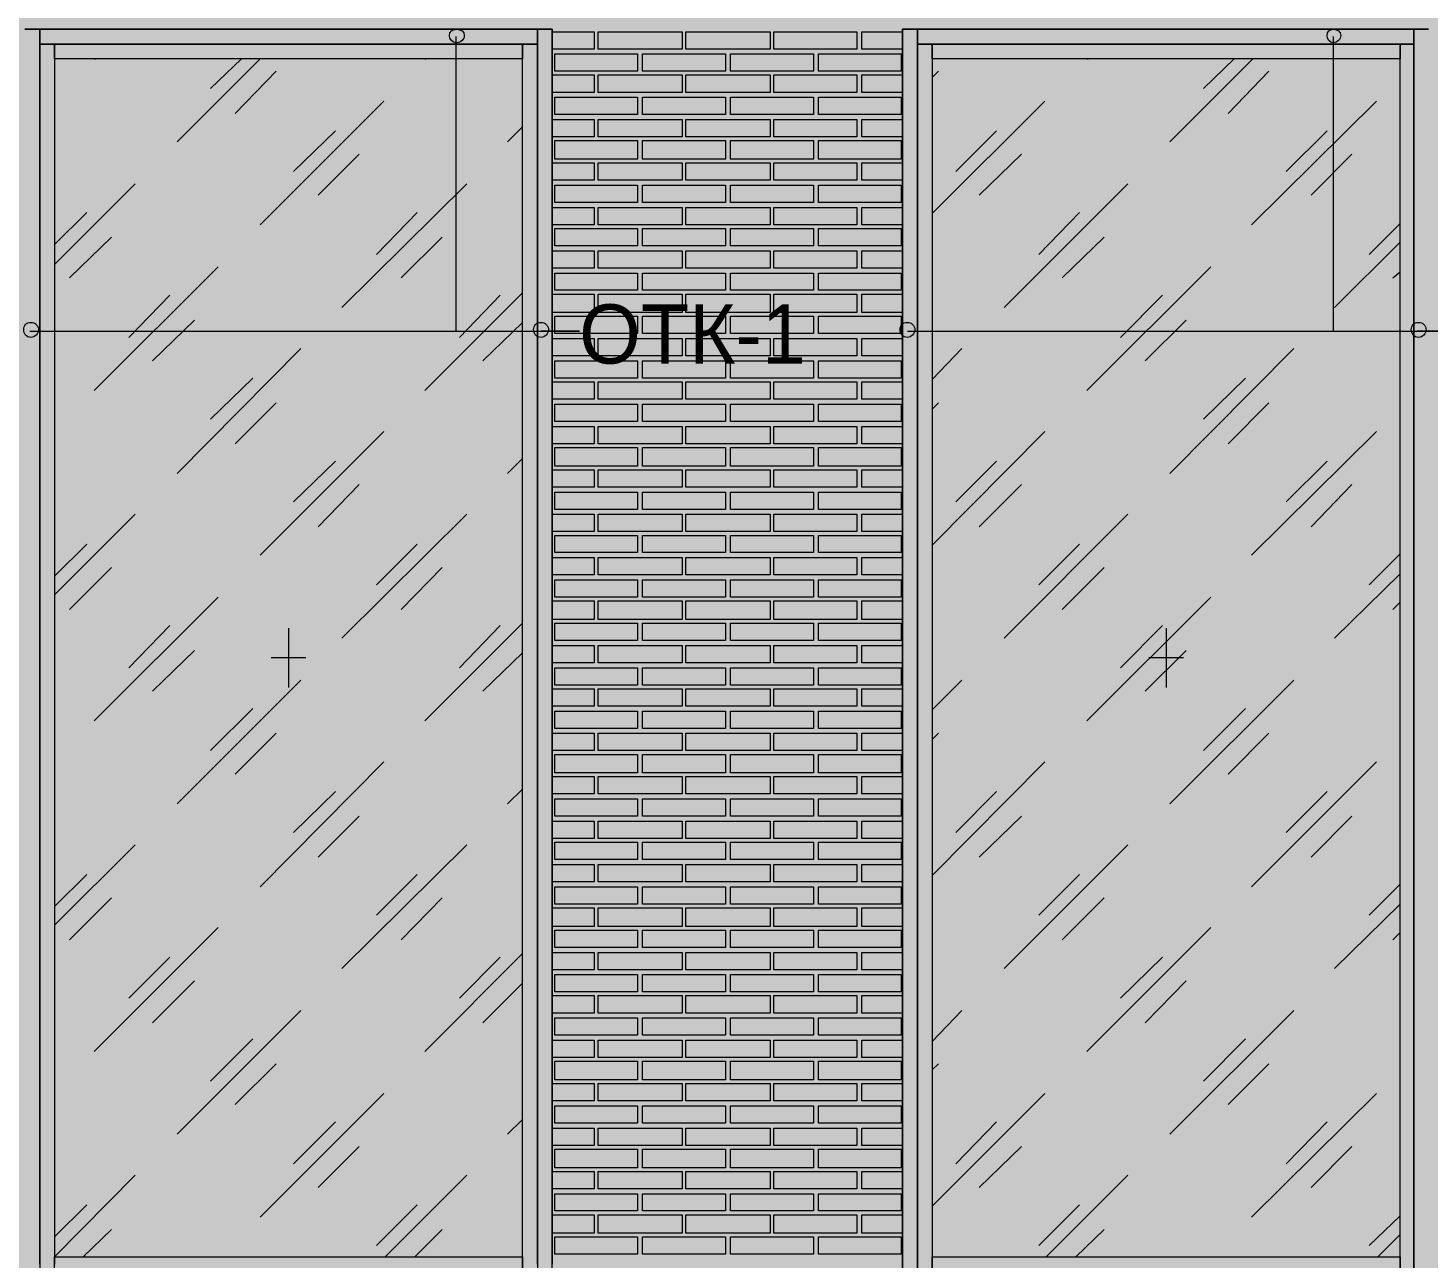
# Model space of a CAD drawing. Header units: millimetres. Extents: x -28928 to 100580, y -22867 to 36490.
# Drawn here: x 10970 to 15755, y 2729 to 6934 of the extents above; entities that cross this region are included whole.
import ezdxf

# ---------------------------------------------------------------- set-up
doc = ezdxf.new("R2010")
doc.units = ezdxf.units.MM
doc.layers.add('PDF _Геометрия', color=7, linetype='Continuous', true_color=0x8f8e8d)
doc.layers.add('PDF _Сплошная заливка', color=7, linetype='Continuous', true_color=0xffffff)
doc.layers.add('PDF _Текст', color=7, linetype='Continuous')

msp = doc.modelspace()

# ---------------------------------------------------------------- hatches: boundary and pattern name
at = {"layer": 'PDF _Сплошная заливка', "true_color": 0xdcd6cf, "transparency": 33554559}
msp.add_hatch(color=254, dxfattribs=at).paths.add_polyline_path([(29465.3, 1544.1), (29486.4, 1544.1), (29486.4, 9028.4), (4952.2, 9028.4), (4952.2, -4713.2), (29465.3, -4713.2)])

# ---------------------------------------------------------------- linework, layer by layer
at = {"layer": 'PDF _Геометрия', "color": 7, "lineweight": 9}
for points in [[(12762.2, 33.7), (12762.2, 2733), (12762.2, 3553.7), (12762.2, 5711.4), (12762.2, 6929.9), (10959.9, 6929.9)], [(10959.9, 6929.9), (11010.7, 6929.9), (11010.7, 6853.7), (11010.7, 2707.6), (11010.7, 808), (11010.7, 109.9), (11010.7, 42.2)], [(12711.4, 2707.6), (12711.4, 6853.7), (12711.4, 6929.9), (12711.4, 6879.1), (12686.1, 6879.1), (11036.1, 6879.1), (11010.7, 6879.1), (11061.4, 6879.1), (11061.4, 2707.6)], [(11010.7, 2707.6), (11010.7, 6879.1), (11010.7, 6929.9), (11036.1, 6929.9), (12686.1, 6929.9), (12711.4, 6929.9), (12762.2, 6929.9), (12762.2, 6853.7), (12762.2, 2707.6)], [(12432.2, 6904.5), (12432.2, 5897.6), (12855.3, 5897.6), (12724.1, 5897.6)], [(15757.6, 6929.9), (13959.5, 6929.9), (13959.5, 5711.4), (13959.5, 3553.7), (13959.5, 2733), (13959.5, 33.7), (13959.5, 109.9), (13959.5, 808), (13959.5, 2707.6), (13959.5, 6853.7), (13959.5, 6929.9), (14010.3, 6929.9), (14010.3, 6853.7), (14010.3, 2707.6), (14010.3, 808), (14010.3, 109.9), (14010.3, 42.2)], [(15706.8, 42.2), (15706.8, 109.9), (15706.8, 808), (15706.8, 2707.6), (15706.8, 6853.7), (15706.8, 6929.9), (15706.8, 6879.1), (15685.7, 6879.1), (14035.7, 6879.1), (14010.3, 6879.1), (14061.1, 6879.1), (14061.1, 2707.6), (14061.1, 833.4), (14010.3, 833.4), (14010.3, 2707.6), (14010.3, 6879.1), (14010.3, 6929.9), (14035.7, 6929.9), (15685.7, 6929.9), (15706.8, 6929.9), (15757.6, 6929.9)], [(15431.8, 6904.5), (15431.8, 5897.6), (15850.7, 5897.6), (15719.5, 5897.6)], [(11196.8, 6828.4), (11201.1, 6828.4)], [(11480.3, 6544.9), (11763.7, 6828.4)], [(11594.5, 6726.8), (11700.3, 6828.4)], [(12326.4, 6828.4), (12330.7, 6828.4)], [(14589.9, 6828.4), (14594.1, 6828.4)], [(14873.4, 6544.9), (15156.8, 6828.4)], [(14987.6, 6726.8), (15093.4, 6828.4)], [(11679.1, 6642.2), (11818.7, 6786)], [(14061.1, 6764.9), (14082.2, 6786)], [(15072.2, 6642.2), (15211.8, 6786)], [(11763.7, 6261.4), (12186.8, 6684.5)], [(14061.1, 6299.5), (14446.1, 6684.5)], [(15152.6, 6261.4), (15579.9, 6684.5)], [(11878, 6443.4), (12021.8, 6583)], [(12609.9, 6544.9), (12660.7, 6595.7)], [(14141.4, 6443.4), (14281.1, 6583)], [(15271.1, 6443.4), (15410.7, 6583)], [(11962.6, 6363), (12102.2, 6502.6)], [(14221.8, 6363), (14365.7, 6502.6)], [(15355.7, 6363), (15495.3, 6502.6)], [(11061.4, 6126), (11336.4, 6401)], [(12043, 5978), (12470.3, 6401)], [(14306.4, 5978), (14729.5, 6401)], [(11061.4, 6193.7), (11171.4, 6303.7)], [(12161.4, 6159.9), (12301.1, 6303.7)], [(14424.9, 6159.9), (14564.5, 6303.7)], [(15554.5, 6159.9), (15660.3, 6265.7)], [(11112.2, 6079.5), (11256.1, 6219.1)], [(12246.1, 6079.5), (12385.7, 6219.1)], [(14505.3, 6079.5), (14649.1, 6219.1)], [(15436.1, 5978), (15660.3, 6202.2)], [(11196.8, 5694.5), (11619.9, 6117.6)], [(14589.9, 5694.5), (15013, 6117.6)], [(15634.9, 6079.5), (15660.3, 6100.7)], [(11315.3, 5876.4), (11454.9, 6020.3)], [(12326.4, 5694.5), (12660.7, 6028.7)], [(12444.9, 5876.4), (12584.5, 6020.3)], [(14704.1, 5876.4), (14848, 6020.3)], [(11395.7, 5796), (11539.5, 5935.7)], [(14788.7, 5796), (14928.4, 5935.7)], [(10976.8, 5897.6), (12855.3, 5897.6)], [(12525.3, 5796), (12660.7, 5927.2)], [(13976.4, 5897.6), (15850.7, 5897.6)], [(11480.3, 5411), (11903.4, 5838.4)], [(14061.1, 5732.6), (14162.6, 5838.4)], [(14873.4, 5411), (15296.4, 5838.4)], [(11594.5, 5597.2), (11738.4, 5736.8)], [(14987.6, 5597.2), (15131.4, 5736.8)], [(11679.1, 5512.6), (11818.7, 5652.2)], [(14061.1, 5631), (14082.2, 5652.2)], [(15072.2, 5512.6), (15211.8, 5652.2)], [(11763.7, 5131.8), (12186.8, 5554.9)], [(14061.1, 5165.7), (14446.1, 5554.9)], [(15152.6, 5131.8), (15579.9, 5554.9)], [(12609.9, 5411), (12660.7, 5461.8)], [(11878, 5313.7), (12021.8, 5453.4)], [(14141.4, 5313.7), (14281.1, 5453.4)], [(15271.1, 5313.7), (15410.7, 5453.4)], [(11962.6, 5229.1), (12102.2, 5373)], [(14221.8, 5229.1), (14365.7, 5373)], [(15355.7, 5229.1), (15495.3, 5373)], [(11061.4, 4996.4), (11336.4, 5271.4)], [(12043, 4848.4), (12470.3, 5271.4)], [(14306.4, 4848.4), (14729.5, 5271.4)], [(11061.4, 5059.9), (11171.4, 5169.9)], [(12161.4, 5030.3), (12301.1, 5169.9)], [(14424.9, 5030.3), (14564.5, 5169.9)], [(15554.5, 5030.3), (15660.3, 5136)], [(11112.2, 4945.7), (11256.1, 5089.5)], [(12246.1, 4945.7), (12385.7, 5089.5)], [(14505.3, 4945.7), (14649.1, 5089.5)], [(15436.1, 4848.4), (15660.3, 5068.4)], [(11196.8, 4564.9), (11619.9, 4988)], [(14589.9, 4564.9), (15013, 4988)], [(15634.9, 4945.7), (15660.3, 4971)], [(11315.3, 4746.8), (11454.9, 4890.7)], [(11861.1, 4882.2), (11861.1, 4679.1)], [(12326.4, 4564.9), (12660.7, 4899.1)], [(12444.9, 4746.8), (12584.5, 4890.7)], [(14704.1, 4746.8), (14848, 4890.7)], [(14860.7, 4882.2), (14860.7, 4679.1)], [(11395.7, 4666.4), (11539.5, 4806)], [(12525.3, 4666.4), (12660.7, 4797.6)], [(14788.7, 4666.4), (14928.4, 4806)], [(11920.3, 4780.7), (11801.8, 4780.7)], [(14919.9, 4780.7), (14801.4, 4780.7)], [(11480.3, 4281.4), (11903.4, 4704.5)], [(14061.1, 4603), (14162.6, 4704.5)], [(14873.4, 4281.4), (15296.4, 4704.5)], [(11594.5, 4463.4), (11738.4, 4607.2)], [(14987.6, 4463.4), (15131.4, 4607.2)], [(11679.1, 4383), (11818.7, 4522.6)], [(14061.1, 4501.4), (14082.2, 4522.6)], [(15072.2, 4383), (15211.8, 4522.6)], [(11763.7, 3998), (12186.8, 4425.3)], [(14061.1, 4036), (14446.1, 4425.3)], [(15152.6, 3998), (15579.9, 4425.3)], [(11878, 4184.1), (12021.8, 4323.7)], [(12609.9, 4281.4), (12660.7, 4332.2)], [(14141.4, 4184.1), (14281.1, 4323.7)], [(15271.1, 4184.1), (15410.7, 4323.7)], [(11962.6, 4099.5), (12102.2, 4239.1)], [(14221.8, 4099.5), (14365.7, 4239.1)], [(15355.7, 4099.5), (15495.3, 4239.1)], [(11061.4, 3866.8), (11336.4, 4141.8)], [(12043, 3718.7), (12470.3, 4141.8)], [(14306.4, 3718.7), (14729.5, 4141.8)], [(11061.4, 3930.3), (11171.4, 4040.3)], [(12161.4, 3900.7), (12301.1, 4040.3)], [(14424.9, 3900.7), (14564.5, 4040.3)], [(15554.5, 3900.7), (15660.3, 4006.4)], [(11112.2, 3816), (11256.1, 3959.9)], [(12246.1, 3816), (12385.7, 3959.9)], [(14505.3, 3816), (14649.1, 3959.9)], [(15436.1, 3718.7), (15660.3, 3938.7)], [(11196.8, 3435.3), (11619.9, 3858.4)], [(14589.9, 3435.3), (15013, 3858.4)], [(15634.9, 3816), (15660.3, 3841.4)], [(11315.3, 3617.2), (11454.9, 3756.8)], [(12326.4, 3435.3), (12660.7, 3769.5)], [(12444.9, 3617.2), (12584.5, 3756.8)], [(14704.1, 3617.2), (14848, 3756.8)], [(11395.7, 3532.6), (11539.5, 3676.4)], [(12525.3, 3532.6), (12660.7, 3668)], [(14788.7, 3532.6), (14928.4, 3676.4)], [(11480.3, 3151.8), (11903.4, 3574.9)], [(14061.1, 3469.1), (14162.6, 3574.9)], [(14873.4, 3151.8), (15296.4, 3574.9)], [(11594.5, 3333.7), (11738.4, 3477.6)], [(14987.6, 3333.7), (15131.4, 3477.6)], [(11679.1, 3253.4), (11818.7, 3393)], [(14061.1, 3371.8), (14082.2, 3393)], [(15072.2, 3253.4), (15211.8, 3393)], [(11763.7, 2868.4), (12186.8, 3291.4)], [(14061.1, 2906.4), (14446.1, 3291.4)], [(15152.6, 2868.4), (15579.9, 3291.4)], [(11878, 3050.3), (12021.8, 3194.1)], [(12609.9, 3151.8), (12660.7, 3202.6)], [(14141.4, 3050.3), (14281.1, 3194.1)], [(15271.1, 3050.3), (15410.7, 3194.1)], [(11962.6, 2969.9), (12102.2, 3109.5)], [(14221.8, 2969.9), (14365.7, 3109.5)], [(15355.7, 2969.9), (15495.3, 3109.5)], [(11061.4, 2733), (12660.7, 2733), (12660.7, 2682.2), (11061.4, 2682.2), (11061.4, 2733), (11336.4, 3012.2)], [(12191.1, 2733), (12470.3, 3012.2)], [(14450.3, 2733), (14729.5, 3012.2)], [(11061.4, 2800.7), (11171.4, 2910.7)], [(12161.4, 2771), (12301.1, 2910.7)], [(14424.9, 2771), (14564.5, 2910.7)], [(15554.5, 2771), (15660.3, 2872.6)], [(11158.7, 2733), (11256.1, 2826)], [(12292.6, 2733), (12385.7, 2826)], [(14551.8, 2733), (14649.1, 2826)], [(15584.1, 2733), (15660.3, 2809.1)]]:
    msp.add_lwpolyline(points, dxfattribs=at)
at = {"layer": 'PDF _Геометрия', "lineweight": 9}
for points in [[(12762.2, 6921.4), (12906.1, 6921.4), (12906.1, 6862.2), (12762.2, 6862.2)], [(13959.5, 6862.2), (13819.9, 6862.2), (13819.9, 6921.4), (13959.5, 6921.4)], [(12762.2, 6773.4), (12906.1, 6773.4), (12906.1, 6714.1), (12762.2, 6714.1)], [(13959.5, 6714.1), (13819.9, 6714.1), (13819.9, 6773.4), (13959.5, 6773.4)], [(12762.2, 6621), (12906.1, 6621), (12906.1, 6561.8), (12762.2, 6561.8)], [(13959.5, 6561.8), (13819.9, 6561.8), (13819.9, 6621), (13959.5, 6621)], [(12762.2, 6473), (12906.1, 6473), (12906.1, 6413.7), (12762.2, 6413.7)], [(13959.5, 6413.7), (13819.9, 6413.7), (13819.9, 6473), (13959.5, 6473)], [(12762.2, 6320.7), (12906.1, 6320.7), (12906.1, 6261.4), (12762.2, 6261.4)], [(13959.5, 6261.4), (13819.9, 6261.4), (13819.9, 6320.7), (13959.5, 6320.7)], [(12762.2, 6172.6), (12906.1, 6172.6), (12906.1, 6113.4), (12762.2, 6113.4)], [(13959.5, 6113.4), (13819.9, 6113.4), (13819.9, 6172.6), (13959.5, 6172.6)], [(12762.2, 6024.5), (12906.1, 6024.5), (12906.1, 5961), (12762.2, 5961)], [(13959.5, 5961), (13819.9, 5961), (13819.9, 6024.5), (13959.5, 6024.5)], [(12762.2, 5872.2), (12906.1, 5872.2), (12906.1, 5813), (12762.2, 5813)], [(13959.5, 5813), (13819.9, 5813), (13819.9, 5872.2), (13959.5, 5872.2)], [(12762.2, 5724.1), (12906.1, 5724.1), (12906.1, 5664.9), (12762.2, 5664.9)], [(13959.5, 5664.9), (13819.9, 5664.9), (13819.9, 5724.1), (13959.5, 5724.1)], [(12762.2, 5571.8), (12906.1, 5571.8), (12906.1, 5512.6), (12762.2, 5512.6)], [(13959.5, 5512.6), (13819.9, 5512.6), (13819.9, 5571.8), (13959.5, 5571.8)], [(12762.2, 5423.7), (12906.1, 5423.7), (12906.1, 5364.5), (12762.2, 5364.5)], [(13959.5, 5364.5), (13819.9, 5364.5), (13819.9, 5423.7), (13959.5, 5423.7)], [(12762.2, 5271.4), (12906.1, 5271.4), (12906.1, 5212.2), (12762.2, 5212.2)], [(13959.5, 5212.2), (13819.9, 5212.2), (13819.9, 5271.4), (13959.5, 5271.4)], [(12762.2, 5123.4), (12906.1, 5123.4), (12906.1, 5064.1), (12762.2, 5064.1)], [(13959.5, 5064.1), (13819.9, 5064.1), (13819.9, 5123.4), (13959.5, 5123.4)], [(12762.2, 4975.3), (12906.1, 4975.3), (12906.1, 4911.8), (12762.2, 4911.8)], [(13959.5, 4911.8), (13819.9, 4911.8), (13819.9, 4975.3), (13959.5, 4975.3)], [(12762.2, 4823), (12906.1, 4823), (12906.1, 4763.7), (12762.2, 4763.7)], [(13959.5, 4763.7), (13819.9, 4763.7), (13819.9, 4823), (13959.5, 4823)], [(12762.2, 4674.9), (12906.1, 4674.9), (12906.1, 4615.7), (12762.2, 4615.7)], [(13959.5, 4615.7), (13819.9, 4615.7), (13819.9, 4674.9), (13959.5, 4674.9)], [(12762.2, 4522.6), (12906.1, 4522.6), (12906.1, 4463.4), (12762.2, 4463.4)], [(13959.5, 4463.4), (13819.9, 4463.4), (13819.9, 4522.6), (13959.5, 4522.6)], [(12762.2, 4374.5), (12906.1, 4374.5), (12906.1, 4315.3), (12762.2, 4315.3)], [(13959.5, 4315.3), (13819.9, 4315.3), (13819.9, 4374.5), (13959.5, 4374.5)], [(12762.2, 4222.2), (12906.1, 4222.2), (12906.1, 4163), (12762.2, 4163)], [(13959.5, 4163), (13819.9, 4163), (13819.9, 4222.2), (13959.5, 4222.2)], [(12762.2, 4074.1), (12906.1, 4074.1), (12906.1, 4014.9), (12762.2, 4014.9)], [(13959.5, 4014.9), (13819.9, 4014.9), (13819.9, 4074.1), (13959.5, 4074.1)], [(12762.2, 3926), (12906.1, 3926), (12906.1, 3862.6), (12762.2, 3862.6)], [(13959.5, 3862.6), (13819.9, 3862.6), (13819.9, 3926), (13959.5, 3926)], [(12762.2, 3773.7), (12906.1, 3773.7), (12906.1, 3714.5), (12762.2, 3714.5)], [(13959.5, 3714.5), (13819.9, 3714.5), (13819.9, 3773.7), (13959.5, 3773.7)], [(12762.2, 3625.7), (12906.1, 3625.7), (12906.1, 3566.4), (12762.2, 3566.4)], [(13959.5, 3566.4), (13819.9, 3566.4), (13819.9, 3625.7), (13959.5, 3625.7)], [(12762.2, 3473.4), (12906.1, 3473.4), (12906.1, 3414.1), (12762.2, 3414.1)], [(13959.5, 3414.1), (13819.9, 3414.1), (13819.9, 3473.4), (13959.5, 3473.4)], [(12762.2, 3325.3), (12906.1, 3325.3), (12906.1, 3266), (12762.2, 3266)], [(13959.5, 3266), (13819.9, 3266), (13819.9, 3325.3), (13959.5, 3325.3)], [(12762.2, 3173), (12906.1, 3173), (12906.1, 3113.7), (12762.2, 3113.7)], [(13959.5, 3113.7), (13819.9, 3113.7), (13819.9, 3173), (13959.5, 3173)], [(12762.2, 3024.9), (12906.1, 3024.9), (12906.1, 2965.7), (12762.2, 2965.7)], [(13959.5, 2965.7), (13819.9, 2965.7), (13819.9, 3024.9), (13959.5, 3024.9)], [(12762.2, 2876.8), (12906.1, 2876.8), (12906.1, 2813.4), (12762.2, 2813.4)], [(13959.5, 2813.4), (13819.9, 2813.4), (13819.9, 2876.8), (13959.5, 2876.8)]]:
    msp.add_lwpolyline(points, dxfattribs=at)
for points in [[(13206.4, 6921.4), (13206.4, 6862.2), (12918.7, 6862.2), (12918.7, 6921.4)], [(13506.8, 6921.4), (13506.8, 6862.2), (13219.1, 6862.2), (13219.1, 6921.4)], [(13803, 6921.4), (13803, 6862.2), (13519.5, 6862.2), (13519.5, 6921.4)], [(13054.1, 6786), (12914.5, 6786), (12770.7, 6786), (12770.7, 6845.3), (12914.5, 6845.3), (13054.1, 6845.3)], [(13354.5, 6786), (13210.7, 6786), (13071.1, 6786), (13071.1, 6845.3), (13210.7, 6845.3), (13354.5, 6845.3)], [(13654.9, 6786), (13511.1, 6786), (13371.4, 6786), (13371.4, 6845.3), (13511.1, 6845.3), (13654.9, 6845.3)], [(13955.3, 6786), (13811.4, 6786), (13671.8, 6786), (13671.8, 6845.3), (13811.4, 6845.3), (13955.3, 6845.3)], [(13206.4, 6773.4), (13206.4, 6714.1), (12918.7, 6714.1), (12918.7, 6773.4)], [(13506.8, 6773.4), (13506.8, 6714.1), (13219.1, 6714.1), (13219.1, 6773.4)], [(13803, 6773.4), (13803, 6714.1), (13519.5, 6714.1), (13519.5, 6773.4)], [(13054.1, 6638), (12914.5, 6638), (12770.7, 6638), (12770.7, 6697.2), (12914.5, 6697.2), (13054.1, 6697.2)], [(13354.5, 6638), (13210.7, 6638), (13071.1, 6638), (13071.1, 6697.2), (13210.7, 6697.2), (13354.5, 6697.2)], [(13654.9, 6638), (13511.1, 6638), (13371.4, 6638), (13371.4, 6697.2), (13511.1, 6697.2), (13654.9, 6697.2)], [(13955.3, 6638), (13811.4, 6638), (13671.8, 6638), (13671.8, 6697.2), (13811.4, 6697.2), (13955.3, 6697.2)], [(13206.4, 6621), (13206.4, 6561.8), (12918.7, 6561.8), (12918.7, 6621)], [(13506.8, 6621), (13506.8, 6561.8), (13219.1, 6561.8), (13219.1, 6621)], [(13803, 6621), (13803, 6561.8), (13519.5, 6561.8), (13519.5, 6621)], [(13054.1, 6485.7), (12914.5, 6485.7), (12770.7, 6485.7), (12770.7, 6549.1), (12914.5, 6549.1), (13054.1, 6549.1)], [(13354.5, 6485.7), (13210.7, 6485.7), (13071.1, 6485.7), (13071.1, 6549.1), (13210.7, 6549.1), (13354.5, 6549.1)], [(13654.9, 6485.7), (13511.1, 6485.7), (13371.4, 6485.7), (13371.4, 6549.1), (13511.1, 6549.1), (13654.9, 6549.1)], [(13955.3, 6485.7), (13811.4, 6485.7), (13671.8, 6485.7), (13671.8, 6549.1), (13811.4, 6549.1), (13955.3, 6549.1)], [(13206.4, 6473), (13206.4, 6413.7), (12918.7, 6413.7), (12918.7, 6473)], [(13506.8, 6473), (13506.8, 6413.7), (13219.1, 6413.7), (13219.1, 6473)], [(13803, 6473), (13803, 6413.7), (13519.5, 6413.7), (13519.5, 6473)], [(13054.1, 6337.6), (12914.5, 6337.6), (12770.7, 6337.6), (12770.7, 6396.8), (12914.5, 6396.8), (13054.1, 6396.8)], [(13354.5, 6337.6), (13210.7, 6337.6), (13071.1, 6337.6), (13071.1, 6396.8), (13210.7, 6396.8), (13354.5, 6396.8)], [(13654.9, 6337.6), (13511.1, 6337.6), (13371.4, 6337.6), (13371.4, 6396.8), (13511.1, 6396.8), (13654.9, 6396.8)], [(13955.3, 6337.6), (13811.4, 6337.6), (13671.8, 6337.6), (13671.8, 6396.8), (13811.4, 6396.8), (13955.3, 6396.8)], [(13206.4, 6320.7), (13206.4, 6261.4), (12918.7, 6261.4), (12918.7, 6320.7)], [(13506.8, 6320.7), (13506.8, 6261.4), (13219.1, 6261.4), (13219.1, 6320.7)], [(13803, 6320.7), (13803, 6261.4), (13519.5, 6261.4), (13519.5, 6320.7)], [(13054.1, 6189.5), (12914.5, 6189.5), (12770.7, 6189.5), (12770.7, 6248.7), (12914.5, 6248.7), (13054.1, 6248.7)], [(13354.5, 6189.5), (13210.7, 6189.5), (13071.1, 6189.5), (13071.1, 6248.7), (13210.7, 6248.7), (13354.5, 6248.7)], [(13654.9, 6189.5), (13511.1, 6189.5), (13371.4, 6189.5), (13371.4, 6248.7), (13511.1, 6248.7), (13654.9, 6248.7)], [(13955.3, 6189.5), (13811.4, 6189.5), (13671.8, 6189.5), (13671.8, 6248.7), (13811.4, 6248.7), (13955.3, 6248.7)], [(13206.4, 6172.6), (13206.4, 6113.4), (12918.7, 6113.4), (12918.7, 6172.6)], [(13506.8, 6172.6), (13506.8, 6113.4), (13219.1, 6113.4), (13219.1, 6172.6)], [(13803, 6172.6), (13803, 6113.4), (13519.5, 6113.4), (13519.5, 6172.6)], [(13054.1, 6037.2), (12914.5, 6037.2), (12770.7, 6037.2), (12770.7, 6096.4), (12914.5, 6096.4), (13054.1, 6096.4)], [(13354.5, 6037.2), (13210.7, 6037.2), (13071.1, 6037.2), (13071.1, 6096.4), (13210.7, 6096.4), (13354.5, 6096.4)], [(13654.9, 6037.2), (13511.1, 6037.2), (13371.4, 6037.2), (13371.4, 6096.4), (13511.1, 6096.4), (13654.9, 6096.4)], [(13955.3, 6037.2), (13811.4, 6037.2), (13671.8, 6037.2), (13671.8, 6096.4), (13811.4, 6096.4), (13955.3, 6096.4)], [(13206.4, 6024.5), (13206.4, 5961), (12918.7, 5961), (12918.7, 6024.5)], [(13506.8, 6024.5), (13506.8, 5961), (13219.1, 5961), (13219.1, 6024.5)], [(13803, 6024.5), (13803, 5961), (13519.5, 5961), (13519.5, 6024.5)], [(13054.1, 5889.1), (12914.5, 5889.1), (12770.7, 5889.1), (12770.7, 5948.4), (12914.5, 5948.4), (13054.1, 5948.4)], [(13354.5, 5889.1), (13210.7, 5889.1), (13071.1, 5889.1), (13071.1, 5948.4), (13210.7, 5948.4), (13354.5, 5948.4)], [(13654.9, 5889.1), (13511.1, 5889.1), (13371.4, 5889.1), (13371.4, 5948.4), (13511.1, 5948.4), (13654.9, 5948.4)], [(13955.3, 5889.1), (13811.4, 5889.1), (13671.8, 5889.1), (13671.8, 5948.4), (13811.4, 5948.4), (13955.3, 5948.4)], [(13206.4, 5872.2), (13206.4, 5813), (12918.7, 5813), (12918.7, 5872.2)], [(13506.8, 5872.2), (13506.8, 5813), (13219.1, 5813), (13219.1, 5872.2)], [(13803, 5872.2), (13803, 5813), (13519.5, 5813), (13519.5, 5872.2)], [(13054.1, 5736.8), (12914.5, 5736.8), (12770.7, 5736.8), (12770.7, 5796), (12914.5, 5796), (13054.1, 5796)], [(13354.5, 5736.8), (13210.7, 5736.8), (13071.1, 5736.8), (13071.1, 5796), (13210.7, 5796), (13354.5, 5796)], [(13654.9, 5736.8), (13511.1, 5736.8), (13371.4, 5736.8), (13371.4, 5796), (13511.1, 5796), (13654.9, 5796)], [(13955.3, 5736.8), (13811.4, 5736.8), (13671.8, 5736.8), (13671.8, 5796), (13811.4, 5796), (13955.3, 5796)], [(13206.4, 5724.1), (13206.4, 5664.9), (12918.7, 5664.9), (12918.7, 5724.1)], [(13506.8, 5724.1), (13506.8, 5664.9), (13219.1, 5664.9), (13219.1, 5724.1)], [(13803, 5724.1), (13803, 5664.9), (13519.5, 5664.9), (13519.5, 5724.1)], [(13054.1, 5588.7), (12914.5, 5588.7), (12770.7, 5588.7), (12770.7, 5648), (12914.5, 5648), (13054.1, 5648)], [(13354.5, 5588.7), (13210.7, 5588.7), (13071.1, 5588.7), (13071.1, 5648), (13210.7, 5648), (13354.5, 5648)], [(13654.9, 5588.7), (13511.1, 5588.7), (13371.4, 5588.7), (13371.4, 5648), (13511.1, 5648), (13654.9, 5648)], [(13955.3, 5588.7), (13811.4, 5588.7), (13671.8, 5588.7), (13671.8, 5648), (13811.4, 5648), (13955.3, 5648)], [(13206.4, 5571.8), (13206.4, 5512.6), (12918.7, 5512.6), (12918.7, 5571.8)], [(13506.8, 5571.8), (13506.8, 5512.6), (13219.1, 5512.6), (13219.1, 5571.8)], [(13803, 5571.8), (13803, 5512.6), (13519.5, 5512.6), (13519.5, 5571.8)], [(13054.1, 5436.4), (12914.5, 5436.4), (12770.7, 5436.4), (12770.7, 5499.9), (12914.5, 5499.9), (13054.1, 5499.9)], [(13354.5, 5436.4), (13210.7, 5436.4), (13071.1, 5436.4), (13071.1, 5499.9), (13210.7, 5499.9), (13354.5, 5499.9)], [(13654.9, 5436.4), (13511.1, 5436.4), (13371.4, 5436.4), (13371.4, 5499.9), (13511.1, 5499.9), (13654.9, 5499.9)], [(13955.3, 5436.4), (13811.4, 5436.4), (13671.8, 5436.4), (13671.8, 5499.9), (13811.4, 5499.9), (13955.3, 5499.9)], [(13206.4, 5423.7), (13206.4, 5364.5), (12918.7, 5364.5), (12918.7, 5423.7)], [(13506.8, 5423.7), (13506.8, 5364.5), (13219.1, 5364.5), (13219.1, 5423.7)], [(13803, 5423.7), (13803, 5364.5), (13519.5, 5364.5), (13519.5, 5423.7)], [(13054.1, 5288.4), (12914.5, 5288.4), (12770.7, 5288.4), (12770.7, 5347.6), (12914.5, 5347.6), (13054.1, 5347.6)], [(13354.5, 5288.4), (13210.7, 5288.4), (13071.1, 5288.4), (13071.1, 5347.6), (13210.7, 5347.6), (13354.5, 5347.6)], [(13654.9, 5288.4), (13511.1, 5288.4), (13371.4, 5288.4), (13371.4, 5347.6), (13511.1, 5347.6), (13654.9, 5347.6)], [(13955.3, 5288.4), (13811.4, 5288.4), (13671.8, 5288.4), (13671.8, 5347.6), (13811.4, 5347.6), (13955.3, 5347.6)], [(13206.4, 5271.4), (13206.4, 5212.2), (12918.7, 5212.2), (12918.7, 5271.4)], [(13506.8, 5271.4), (13506.8, 5212.2), (13219.1, 5212.2), (13219.1, 5271.4)], [(13803, 5271.4), (13803, 5212.2), (13519.5, 5212.2), (13519.5, 5271.4)], [(13054.1, 5140.3), (12914.5, 5140.3), (12770.7, 5140.3), (12770.7, 5199.5), (12914.5, 5199.5), (13054.1, 5199.5)], [(13354.5, 5140.3), (13210.7, 5140.3), (13071.1, 5140.3), (13071.1, 5199.5), (13210.7, 5199.5), (13354.5, 5199.5)], [(13654.9, 5140.3), (13511.1, 5140.3), (13371.4, 5140.3), (13371.4, 5199.5), (13511.1, 5199.5), (13654.9, 5199.5)], [(13955.3, 5140.3), (13811.4, 5140.3), (13671.8, 5140.3), (13671.8, 5199.5), (13811.4, 5199.5), (13955.3, 5199.5)], [(13206.4, 5123.4), (13206.4, 5064.1), (12918.7, 5064.1), (12918.7, 5123.4)], [(13506.8, 5123.4), (13506.8, 5064.1), (13219.1, 5064.1), (13219.1, 5123.4)], [(13803, 5123.4), (13803, 5064.1), (13519.5, 5064.1), (13519.5, 5123.4)], [(13054.1, 4988), (12914.5, 4988), (12770.7, 4988), (12770.7, 5047.2), (12914.5, 5047.2), (13054.1, 5047.2)], [(13354.5, 4988), (13210.7, 4988), (13071.1, 4988), (13071.1, 5047.2), (13210.7, 5047.2), (13354.5, 5047.2)], [(13654.9, 4988), (13511.1, 4988), (13371.4, 4988), (13371.4, 5047.2), (13511.1, 5047.2), (13654.9, 5047.2)], [(13955.3, 4988), (13811.4, 4988), (13671.8, 4988), (13671.8, 5047.2), (13811.4, 5047.2), (13955.3, 5047.2)], [(13206.4, 4975.3), (13206.4, 4911.8), (12918.7, 4911.8), (12918.7, 4975.3)], [(13506.8, 4975.3), (13506.8, 4911.8), (13219.1, 4911.8), (13219.1, 4975.3)], [(13803, 4975.3), (13803, 4911.8), (13519.5, 4911.8), (13519.5, 4975.3)], [(13054.1, 4839.9), (12914.5, 4839.9), (12770.7, 4839.9), (12770.7, 4899.1), (12914.5, 4899.1), (13054.1, 4899.1)], [(13354.5, 4839.9), (13210.7, 4839.9), (13071.1, 4839.9), (13071.1, 4899.1), (13210.7, 4899.1), (13354.5, 4899.1)], [(13654.9, 4839.9), (13511.1, 4839.9), (13371.4, 4839.9), (13371.4, 4899.1), (13511.1, 4899.1), (13654.9, 4899.1)], [(13955.3, 4839.9), (13811.4, 4839.9), (13671.8, 4839.9), (13671.8, 4899.1), (13811.4, 4899.1), (13955.3, 4899.1)], [(13206.4, 4823), (13206.4, 4763.7), (12918.7, 4763.7), (12918.7, 4823)], [(13506.8, 4823), (13506.8, 4763.7), (13219.1, 4763.7), (13219.1, 4823)], [(13803, 4823), (13803, 4763.7), (13519.5, 4763.7), (13519.5, 4823)], [(13054.1, 4687.6), (12914.5, 4687.6), (12770.7, 4687.6), (12770.7, 4746.8), (12914.5, 4746.8), (13054.1, 4746.8)], [(13354.5, 4687.6), (13210.7, 4687.6), (13071.1, 4687.6), (13071.1, 4746.8), (13210.7, 4746.8), (13354.5, 4746.8)], [(13654.9, 4687.6), (13511.1, 4687.6), (13371.4, 4687.6), (13371.4, 4746.8), (13511.1, 4746.8), (13654.9, 4746.8)], [(13955.3, 4687.6), (13811.4, 4687.6), (13671.8, 4687.6), (13671.8, 4746.8), (13811.4, 4746.8), (13955.3, 4746.8)], [(13206.4, 4674.9), (13206.4, 4615.7), (12918.7, 4615.7), (12918.7, 4674.9)], [(13506.8, 4674.9), (13506.8, 4615.7), (13219.1, 4615.7), (13219.1, 4674.9)], [(13803, 4674.9), (13803, 4615.7), (13519.5, 4615.7), (13519.5, 4674.9)], [(13054.1, 4539.5), (12914.5, 4539.5), (12770.7, 4539.5), (12770.7, 4598.7), (12914.5, 4598.7), (13054.1, 4598.7)], [(13354.5, 4539.5), (13210.7, 4539.5), (13071.1, 4539.5), (13071.1, 4598.7), (13210.7, 4598.7), (13354.5, 4598.7)], [(13654.9, 4539.5), (13511.1, 4539.5), (13371.4, 4539.5), (13371.4, 4598.7), (13511.1, 4598.7), (13654.9, 4598.7)], [(13955.3, 4539.5), (13811.4, 4539.5), (13671.8, 4539.5), (13671.8, 4598.7), (13811.4, 4598.7), (13955.3, 4598.7)], [(13206.4, 4522.6), (13206.4, 4463.4), (12918.7, 4463.4), (12918.7, 4522.6)], [(13506.8, 4522.6), (13506.8, 4463.4), (13219.1, 4463.4), (13219.1, 4522.6)], [(13803, 4522.6), (13803, 4463.4), (13519.5, 4463.4), (13519.5, 4522.6)], [(13054.1, 4387.2), (12914.5, 4387.2), (12770.7, 4387.2), (12770.7, 4450.7), (12914.5, 4450.7), (13054.1, 4450.7)], [(13354.5, 4387.2), (13210.7, 4387.2), (13071.1, 4387.2), (13071.1, 4450.7), (13210.7, 4450.7), (13354.5, 4450.7)], [(13654.9, 4387.2), (13511.1, 4387.2), (13371.4, 4387.2), (13371.4, 4450.7), (13511.1, 4450.7), (13654.9, 4450.7)], [(13955.3, 4387.2), (13811.4, 4387.2), (13671.8, 4387.2), (13671.8, 4450.7), (13811.4, 4450.7), (13955.3, 4450.7)], [(13206.4, 4374.5), (13206.4, 4315.3), (12918.7, 4315.3), (12918.7, 4374.5)], [(13506.8, 4374.5), (13506.8, 4315.3), (13219.1, 4315.3), (13219.1, 4374.5)], [(13803, 4374.5), (13803, 4315.3), (13519.5, 4315.3), (13519.5, 4374.5)], [(13054.1, 4239.1), (12914.5, 4239.1), (12770.7, 4239.1), (12770.7, 4298.4), (12914.5, 4298.4), (13054.1, 4298.4)], [(13354.5, 4239.1), (13210.7, 4239.1), (13071.1, 4239.1), (13071.1, 4298.4), (13210.7, 4298.4), (13354.5, 4298.4)], [(13654.9, 4239.1), (13511.1, 4239.1), (13371.4, 4239.1), (13371.4, 4298.4), (13511.1, 4298.4), (13654.9, 4298.4)], [(13955.3, 4239.1), (13811.4, 4239.1), (13671.8, 4239.1), (13671.8, 4298.4), (13811.4, 4298.4), (13955.3, 4298.4)], [(13206.4, 4222.2), (13206.4, 4163), (12918.7, 4163), (12918.7, 4222.2)], [(13506.8, 4222.2), (13506.8, 4163), (13219.1, 4163), (13219.1, 4222.2)], [(13803, 4222.2), (13803, 4163), (13519.5, 4163), (13519.5, 4222.2)], [(13054.1, 4091), (12914.5, 4091), (12770.7, 4091), (12770.7, 4150.3), (12914.5, 4150.3), (13054.1, 4150.3)], [(13354.5, 4091), (13210.7, 4091), (13071.1, 4091), (13071.1, 4150.3), (13210.7, 4150.3), (13354.5, 4150.3)], [(13654.9, 4091), (13511.1, 4091), (13371.4, 4091), (13371.4, 4150.3), (13511.1, 4150.3), (13654.9, 4150.3)], [(13955.3, 4091), (13811.4, 4091), (13671.8, 4091), (13671.8, 4150.3), (13811.4, 4150.3), (13955.3, 4150.3)], [(13206.4, 4074.1), (13206.4, 4014.9), (12918.7, 4014.9), (12918.7, 4074.1)], [(13506.8, 4074.1), (13506.8, 4014.9), (13219.1, 4014.9), (13219.1, 4074.1)], [(13803, 4074.1), (13803, 4014.9), (13519.5, 4014.9), (13519.5, 4074.1)], [(13054.1, 3938.7), (12914.5, 3938.7), (12770.7, 3938.7), (12770.7, 3998), (12914.5, 3998), (13054.1, 3998)], [(13354.5, 3938.7), (13210.7, 3938.7), (13071.1, 3938.7), (13071.1, 3998), (13210.7, 3998), (13354.5, 3998)], [(13654.9, 3938.7), (13511.1, 3938.7), (13371.4, 3938.7), (13371.4, 3998), (13511.1, 3998), (13654.9, 3998)], [(13955.3, 3938.7), (13811.4, 3938.7), (13671.8, 3938.7), (13671.8, 3998), (13811.4, 3998), (13955.3, 3998)], [(13206.4, 3926), (13206.4, 3862.6), (12918.7, 3862.6), (12918.7, 3926)], [(13506.8, 3926), (13506.8, 3862.6), (13219.1, 3862.6), (13219.1, 3926)], [(13803, 3926), (13803, 3862.6), (13519.5, 3862.6), (13519.5, 3926)], [(13054.1, 3790.7), (12914.5, 3790.7), (12770.7, 3790.7), (12770.7, 3849.9), (12914.5, 3849.9), (13054.1, 3849.9)], [(13354.5, 3790.7), (13210.7, 3790.7), (13071.1, 3790.7), (13071.1, 3849.9), (13210.7, 3849.9), (13354.5, 3849.9)], [(13654.9, 3790.7), (13511.1, 3790.7), (13371.4, 3790.7), (13371.4, 3849.9), (13511.1, 3849.9), (13654.9, 3849.9)], [(13955.3, 3790.7), (13811.4, 3790.7), (13671.8, 3790.7), (13671.8, 3849.9), (13811.4, 3849.9), (13955.3, 3849.9)], [(13206.4, 3773.7), (13206.4, 3714.5), (12918.7, 3714.5), (12918.7, 3773.7)], [(13506.8, 3773.7), (13506.8, 3714.5), (13219.1, 3714.5), (13219.1, 3773.7)], [(13803, 3773.7), (13803, 3714.5), (13519.5, 3714.5), (13519.5, 3773.7)], [(13054.1, 3638.4), (12914.5, 3638.4), (12770.7, 3638.4), (12770.7, 3697.6), (12914.5, 3697.6), (13054.1, 3697.6)], [(13354.5, 3638.4), (13210.7, 3638.4), (13071.1, 3638.4), (13071.1, 3697.6), (13210.7, 3697.6), (13354.5, 3697.6)], [(13654.9, 3638.4), (13511.1, 3638.4), (13371.4, 3638.4), (13371.4, 3697.6), (13511.1, 3697.6), (13654.9, 3697.6)], [(13955.3, 3638.4), (13811.4, 3638.4), (13671.8, 3638.4), (13671.8, 3697.6), (13811.4, 3697.6), (13955.3, 3697.6)], [(13206.4, 3625.7), (13206.4, 3566.4), (12918.7, 3566.4), (12918.7, 3625.7)], [(13506.8, 3625.7), (13506.8, 3566.4), (13219.1, 3566.4), (13219.1, 3625.7)], [(13803, 3625.7), (13803, 3566.4), (13519.5, 3566.4), (13519.5, 3625.7)], [(13054.1, 3490.3), (12914.5, 3490.3), (12770.7, 3490.3), (12770.7, 3549.5), (12914.5, 3549.5), (13054.1, 3549.5)], [(13354.5, 3490.3), (13210.7, 3490.3), (13071.1, 3490.3), (13071.1, 3549.5), (13210.7, 3549.5), (13354.5, 3549.5)], [(13654.9, 3490.3), (13511.1, 3490.3), (13371.4, 3490.3), (13371.4, 3549.5), (13511.1, 3549.5), (13654.9, 3549.5)], [(13955.3, 3490.3), (13811.4, 3490.3), (13671.8, 3490.3), (13671.8, 3549.5), (13811.4, 3549.5), (13955.3, 3549.5)], [(13206.4, 3473.4), (13206.4, 3414.1), (12918.7, 3414.1), (12918.7, 3473.4)], [(13506.8, 3473.4), (13506.8, 3414.1), (13219.1, 3414.1), (13219.1, 3473.4)], [(13803, 3473.4), (13803, 3414.1), (13519.5, 3414.1), (13519.5, 3473.4)], [(13054.1, 3338), (12914.5, 3338), (12770.7, 3338), (12770.7, 3401.4), (12914.5, 3401.4), (13054.1, 3401.4)], [(13354.5, 3338), (13210.7, 3338), (13071.1, 3338), (13071.1, 3401.4), (13210.7, 3401.4), (13354.5, 3401.4)], [(13654.9, 3338), (13511.1, 3338), (13371.4, 3338), (13371.4, 3401.4), (13511.1, 3401.4), (13654.9, 3401.4)], [(13955.3, 3338), (13811.4, 3338), (13671.8, 3338), (13671.8, 3401.4), (13811.4, 3401.4), (13955.3, 3401.4)], [(13206.4, 3325.3), (13206.4, 3266), (12918.7, 3266), (12918.7, 3325.3)], [(13506.8, 3325.3), (13506.8, 3266), (13219.1, 3266), (13219.1, 3325.3)], [(13803, 3325.3), (13803, 3266), (13519.5, 3266), (13519.5, 3325.3)], [(13054.1, 3189.9), (12914.5, 3189.9), (12770.7, 3189.9), (12770.7, 3249.1), (12914.5, 3249.1), (13054.1, 3249.1)], [(13354.5, 3189.9), (13210.7, 3189.9), (13071.1, 3189.9), (13071.1, 3249.1), (13210.7, 3249.1), (13354.5, 3249.1)], [(13654.9, 3189.9), (13511.1, 3189.9), (13371.4, 3189.9), (13371.4, 3249.1), (13511.1, 3249.1), (13654.9, 3249.1)], [(13955.3, 3189.9), (13811.4, 3189.9), (13671.8, 3189.9), (13671.8, 3249.1), (13811.4, 3249.1), (13955.3, 3249.1)], [(13206.4, 3173), (13206.4, 3113.7), (12918.7, 3113.7), (12918.7, 3173)], [(13506.8, 3173), (13506.8, 3113.7), (13219.1, 3113.7), (13219.1, 3173)], [(13803, 3173), (13803, 3113.7), (13519.5, 3113.7), (13519.5, 3173)], [(13054.1, 3037.6), (12914.5, 3037.6), (12770.7, 3037.6), (12770.7, 3101), (12914.5, 3101), (13054.1, 3101)], [(13354.5, 3037.6), (13210.7, 3037.6), (13071.1, 3037.6), (13071.1, 3101), (13210.7, 3101), (13354.5, 3101)], [(13654.9, 3037.6), (13511.1, 3037.6), (13371.4, 3037.6), (13371.4, 3101), (13511.1, 3101), (13654.9, 3101)], [(13955.3, 3037.6), (13811.4, 3037.6), (13671.8, 3037.6), (13671.8, 3101), (13811.4, 3101), (13955.3, 3101)], [(13206.4, 3024.9), (13206.4, 2965.7), (12918.7, 2965.7), (12918.7, 3024.9)], [(13506.8, 3024.9), (13506.8, 2965.7), (13219.1, 2965.7), (13219.1, 3024.9)], [(13803, 3024.9), (13803, 2965.7), (13519.5, 2965.7), (13519.5, 3024.9)], [(13054.1, 2889.5), (12914.5, 2889.5), (12770.7, 2889.5), (12770.7, 2948.7), (12914.5, 2948.7), (13054.1, 2948.7)], [(13354.5, 2889.5), (13210.7, 2889.5), (13071.1, 2889.5), (13071.1, 2948.7), (13210.7, 2948.7), (13354.5, 2948.7)], [(13654.9, 2889.5), (13511.1, 2889.5), (13371.4, 2889.5), (13371.4, 2948.7), (13511.1, 2948.7), (13654.9, 2948.7)], [(13955.3, 2889.5), (13811.4, 2889.5), (13671.8, 2889.5), (13671.8, 2948.7), (13811.4, 2948.7), (13955.3, 2948.7)], [(13206.4, 2876.8), (13206.4, 2813.4), (12918.7, 2813.4), (12918.7, 2876.8)], [(13506.8, 2876.8), (13506.8, 2813.4), (13219.1, 2813.4), (13219.1, 2876.8)], [(13803, 2876.8), (13803, 2813.4), (13519.5, 2813.4), (13519.5, 2876.8)], [(13054.1, 2741.4), (12914.5, 2741.4), (12770.7, 2741.4), (12770.7, 2800.7), (12914.5, 2800.7), (13054.1, 2800.7)], [(13354.5, 2741.4), (13210.7, 2741.4), (13071.1, 2741.4), (13071.1, 2800.7), (13210.7, 2800.7), (13354.5, 2800.7)], [(13654.9, 2741.4), (13511.1, 2741.4), (13371.4, 2741.4), (13371.4, 2800.7), (13511.1, 2800.7), (13654.9, 2800.7)], [(13955.3, 2741.4), (13811.4, 2741.4), (13671.8, 2741.4), (13671.8, 2800.7), (13811.4, 2800.7), (13955.3, 2800.7)]]:
    msp.add_lwpolyline(points, close=True, dxfattribs=at)
at = {"layer": 'PDF _Геометрия', "color": 7, "lineweight": 9}
for points in [[(11061.4, 6879.1), (12660.7, 6879.1), (12660.7, 6828.4), (11061.4, 6828.4)], [(12660.7, 2707.6), (12660.7, 6879.1), (12711.4, 6879.1), (12711.4, 2707.6), (12711.4, 833.4), (12660.7, 833.4)], [(14061.1, 6879.1), (15660.3, 6879.1), (15660.3, 6828.4), (14061.1, 6828.4)], [(15660.3, 2707.6), (15660.3, 6879.1), (15706.8, 6879.1), (15706.8, 2707.6), (15706.8, 833.4), (15660.3, 833.4)], [(14061.1, 2733), (15660.3, 2733), (15660.3, 2682.2), (14061.1, 2682.2)]]:
    msp.add_lwpolyline(points, close=True, dxfattribs=at)
for points in [[(12411.1, 6908.7), (12411.1, 6921.4), (12419.5, 6929.9), (12436.4, 6929.9)], [(12411.1, 6908.7), (12411.1, 6921.4), (12419.5, 6929.9), (12436.4, 6929.9)], [(12436.4, 6883.4), (12419.5, 6883.4), (12411.1, 6896), (12411.1, 6908.7)], [(12436.4, 6883.4), (12419.5, 6883.4), (12411.1, 6896), (12411.1, 6908.7)], [(12436.4, 6929.9), (12449.1, 6929.9), (12461.8, 6921.4), (12461.8, 6908.7)], [(12436.4, 6929.9), (12449.1, 6929.9), (12461.8, 6921.4), (12461.8, 6908.7)], [(12461.8, 6908.7), (12461.8, 6896), (12449.1, 6883.4), (12436.4, 6883.4)], [(12461.8, 6908.7), (12461.8, 6896), (12449.1, 6883.4), (12436.4, 6883.4)], [(15410.7, 6908.7), (15410.7, 6921.4), (15419.1, 6929.9), (15431.8, 6929.9)], [(15410.7, 6908.7), (15410.7, 6921.4), (15419.1, 6929.9), (15431.8, 6929.9)], [(15431.8, 6883.4), (15419.1, 6883.4), (15410.7, 6896), (15410.7, 6908.7)], [(15431.8, 6883.4), (15419.1, 6883.4), (15410.7, 6896), (15410.7, 6908.7)], [(15431.8, 6929.9), (15444.5, 6929.9), (15457.2, 6921.4), (15457.2, 6908.7)], [(15431.8, 6929.9), (15444.5, 6929.9), (15457.2, 6921.4), (15457.2, 6908.7)], [(15457.2, 6908.7), (15457.2, 6896), (15444.5, 6883.4), (15431.8, 6883.4)], [(15457.2, 6908.7), (15457.2, 6896), (15444.5, 6883.4), (15431.8, 6883.4)], [(10955.7, 5901.8), (10955.7, 5918.7), (10964.1, 5927.2), (10981.1, 5927.2)], [(10955.7, 5901.8), (10955.7, 5918.7), (10964.1, 5927.2), (10981.1, 5927.2)], [(10981.1, 5876.4), (10964.1, 5876.4), (10955.7, 5889.1), (10955.7, 5901.8)], [(10981.1, 5876.4), (10964.1, 5876.4), (10955.7, 5889.1), (10955.7, 5901.8)], [(10981.1, 5927.2), (10993.7, 5927.2), (11006.4, 5918.7), (11006.4, 5901.8)], [(10981.1, 5927.2), (10993.7, 5927.2), (11006.4, 5918.7), (11006.4, 5901.8)], [(11006.4, 5901.8), (11006.4, 5889.1), (10993.7, 5876.4), (10981.1, 5876.4)], [(11006.4, 5901.8), (11006.4, 5889.1), (10993.7, 5876.4), (10981.1, 5876.4)], [(12698.7, 5901.8), (12698.7, 5918.7), (12707.2, 5927.2), (12724.1, 5927.2)], [(12698.7, 5901.8), (12698.7, 5918.7), (12707.2, 5927.2), (12724.1, 5927.2)], [(12724.1, 5876.4), (12707.2, 5876.4), (12698.7, 5889.1), (12698.7, 5901.8)], [(12724.1, 5876.4), (12707.2, 5876.4), (12698.7, 5889.1), (12698.7, 5901.8)], [(12724.1, 5927.2), (12736.8, 5927.2), (12749.5, 5918.7), (12749.5, 5901.8)], [(12724.1, 5927.2), (12736.8, 5927.2), (12749.5, 5918.7), (12749.5, 5901.8)], [(12749.5, 5901.8), (12749.5, 5889.1), (12736.8, 5876.4), (12724.1, 5876.4)], [(12749.5, 5901.8), (12749.5, 5889.1), (12736.8, 5876.4), (12724.1, 5876.4)], [(13951.1, 5901.8), (13951.1, 5918.7), (13959.5, 5927.2), (13976.4, 5927.2)], [(13951.1, 5901.8), (13951.1, 5918.7), (13959.5, 5927.2), (13976.4, 5927.2)], [(13976.4, 5876.4), (13959.5, 5876.4), (13951.1, 5889.1), (13951.1, 5901.8)], [(13976.4, 5876.4), (13959.5, 5876.4), (13951.1, 5889.1), (13951.1, 5901.8)], [(13976.4, 5927.2), (13989.1, 5927.2), (14001.8, 5918.7), (14001.8, 5901.8)], [(13976.4, 5927.2), (13989.1, 5927.2), (14001.8, 5918.7), (14001.8, 5901.8)], [(14001.8, 5901.8), (14001.8, 5889.1), (13989.1, 5876.4), (13976.4, 5876.4)], [(14001.8, 5901.8), (14001.8, 5889.1), (13989.1, 5876.4), (13976.4, 5876.4)], [(15698.4, 5901.8), (15698.4, 5918.7), (15706.8, 5927.2), (15723.7, 5927.2)], [(15698.4, 5901.8), (15698.4, 5918.7), (15706.8, 5927.2), (15723.7, 5927.2)], [(15723.7, 5876.4), (15706.8, 5876.4), (15698.4, 5889.1), (15698.4, 5901.8)], [(15723.7, 5876.4), (15706.8, 5876.4), (15698.4, 5889.1), (15698.4, 5901.8)], [(15723.7, 5927.2), (15736.4, 5927.2), (15749.1, 5918.7), (15749.1, 5901.8)], [(15723.7, 5927.2), (15736.4, 5927.2), (15749.1, 5918.7), (15749.1, 5901.8)], [(15749.1, 5901.8), (15749.1, 5889.1), (15736.4, 5876.4), (15723.7, 5876.4)], [(15749.1, 5901.8), (15749.1, 5889.1), (15736.4, 5876.4), (15723.7, 5876.4)]]:
    msp.add_open_spline(points, degree=3, dxfattribs=at)
at = {"layer": 'PDF _Сплошная заливка', "lineweight": 9, "transparency": 33554559}
for points in [[(11061.4, 6828.4), (11061.4, 2733), (12660.7, 6828.4), (12660.7, 2733)], [(14061.1, 6828.4), (14061.1, 2733), (15660.3, 6828.4), (15660.3, 2733)]]:
    msp.add_solid(points, dxfattribs=at)

# ---------------------------------------------------------------- texts
at = {"layer": 'PDF _Текст', "insert": (12854.4, 5886.5), "char_height": 202.56, "attachment_point": 4, "style": ''}
msp.add_mtext('ОТК-1', dxfattribs=at)

doc.saveas('drawing.dxf')
